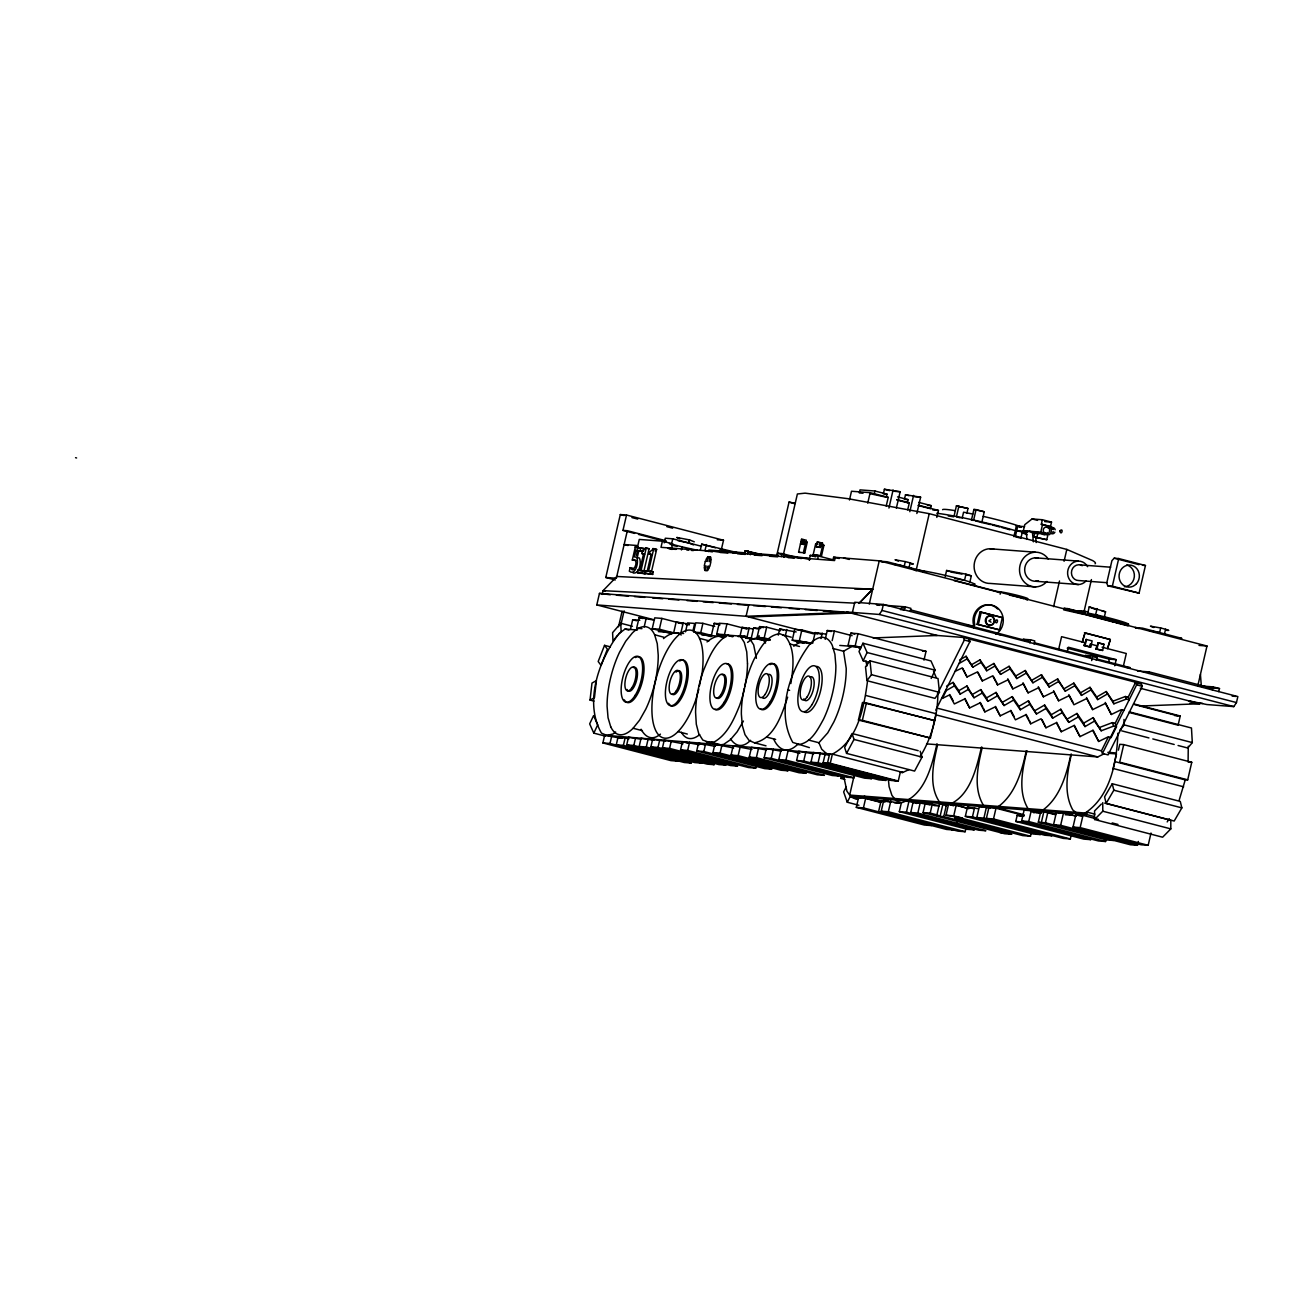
<?xml version="1.0" encoding="UTF-8"?>
<svg xmlns="http://www.w3.org/2000/svg" width="1303" height="1303" viewBox="0 0 1303 1303"><rect width="100%" height="100%" fill="white"/><g stroke="black" fill="none" stroke-linecap="round" stroke-linejoin="round"><path stroke-width="1.5" d="M937.867 693.261C937.785 715.428 931.743 737.921 920.048 756.799M844.865 779.438L840.989 778.428L841.249 774.748M590.047 700.069L591.985 683.049L596.399 680.655L594.461 697.675L590.047 700.069L593.94 701.095M900.406 771.799L898.272 781.018L891.154 780.464L823.121 762.792L825.255 753.574L832.373 754.128C857.602 740.853 863.856 708.229 867.391 682.12M937.02 743.752C931.889 765.333 925.26 794.993 901.627 802.729L896.171 800.808L891.904 795.319L889.102 786.67L888.353 779.161M798.087 744.681C811.183 743.166 817.714 729.566 823.463 719.321A54.335 21.19 -75.4 0 0 835.858 665.654L834.897 654.269L832.275 645.392A57.12 22.265 -75.4 0 0 810.124 643.715C790.221 670.019 775.562 711.585 792.778 742.417L809.375 747.613M790.84 683.554C793.299 667.934 795.807 649.203 785.172 636.011L779.78 633.698C766.457 635.245 759.812 649.073 753.965 659.497A55.263 21.548 -75.4 0 0 744.648 686.551M981.501 747.026C976.387 768.477 969.79 798.788 945.799 805.661L940.505 803.414L942.932 804.049L940.098 816.313M1026.292 750.723C1021.796 771.734 1015.004 795.905 995.981 808.218L979.27 806.801L976.794 817.551L1044.811 835.239L1051.944 835.777L983.912 818.089L976.794 817.551M1070.936 754.209C1066.359 775.432 1059.453 800.026 1039.859 812.095L1033.8 812.73L1028.67 809.7C1017.48 792.224 1022.334 769.601 1026.943 750.707M1071.392 754.274C1067.304 772.272 1063.362 792.957 1072.792 809.961L1077.662 813.789L1083.542 813.984C1110.091 797.99 1116.98 762.043 1117.893 733.182M1179.248 799.928L1185.307 779.666L1187.701 779.846L1191.756 762.288L1123.723 744.599L1119.766 744.306L1118.414 750.153M596.807 604.918L599.461 593.402L848.237 612.345L746.082 616.286L596.807 604.918L654.448 619.902M615.309 579.949L605.781 577.473L620.309 514.555L626.531 515.027L723.507 540.24L721.292 549.817M602.181 594.429L603.061 590.682L616.84 576.48L872.684 589.217L859.052 603.37L872.684 589.217L854.703 589.005M634.626 533.399L622.981 530.37L626.531 515.027M666.126 540.794L627.329 530.712L616.352 578.271L605.781 577.473M632.297 560.078L634.431 559.622C637.704 561.577 635.278 568.499 632.313 569.9L630.131 567.652L629.316 571.17C635.457 576.333 639.301 561.463 636.532 557.261L634.366 556.902L635.88 550.306L642.965 551.381L643.633 548.465L635.245 547.293L632.297 560.078L636.141 560.485M618.518 626.776L622.117 611.172M636.434 555.339L637.704 549.866M620.912 624.642L624.104 610.83M642.965 551.381L638.747 551.055L637.232 557.651L639.398 558.01C641.646 562.489 639.415 574.134 633.16 573.027M640.099 550.632L640.767 547.716M641.06 570.405L645.702 571.284L645.115 573.809L637.346 572.701L637.933 570.16L639.757 570.307L643.601 553.677L641.776 553.531L642.298 551.267L646.223 548.042L649.089 548.791L643.926 571.154L641.06 570.405L646.223 548.042M602.882 742.938L609.999 743.476L678.032 761.164L670.915 760.626L602.882 742.938L604.657 735.267L621.498 738.329M637.346 572.701L642.249 573.076L642.835 570.535M630.44 629.479L632.688 619.739L639.806 620.277M644.904 573.271L645.49 570.73L647.314 570.877L651.142 554.247L649.317 554.117L649.839 551.853L653.764 548.612L656.631 549.361L651.467 571.724L653.259 571.854L652.673 574.395L644.904 573.271L652.673 574.395M653.764 548.612L648.601 570.975L653.259 571.854M609.999 743.476L611.775 735.804M654.09 620.081L639.121 617.492L636.63 628.241L641.972 628.649M649.806 573.646L650.392 571.105M675.149 549.377L671.534 548.433L672.592 543.823L662.413 541.185L660.996 547.325L834.571 560.551L835.272 557.472M616.27 744.827L623.388 745.381L691.421 763.053L684.303 762.516L616.27 744.827L618.045 737.156L629.04 738.72M644.171 626.987L646.239 618.045M664.237 542.846L665.296 538.237L672.755 538.807L701.519 546.283M623.388 745.381L625.163 737.71M671.696 543.416L672.755 538.807M671.68 633.73L652.249 628.681L654.741 617.85L661.859 618.404L681.567 623.518M626.71 744.909L633.828 745.446L701.845 763.135L694.727 762.581L626.71 744.909L628.469 737.237L641.418 739.29M652.249 628.681L659.367 629.219L661.859 618.404M633.828 745.446L635.587 737.775M681.436 549.947L682.137 546.885L697.382 550.273M639.17 746.472L646.288 747.01L714.321 764.698L707.203 764.144L639.17 746.472L641.06 738.264L654.008 740.332M688.782 542.976L689.499 539.914L676.729 537.455L680.052 538.807M693.571 544.898L688.864 542.993L689.645 539.947L694.287 541.836M646.288 747.01L648.177 738.817M673.667 632.769L676.159 622.02L689.108 624.088M650.881 746.896L657.999 747.45L726.015 765.122L718.898 764.584L650.881 746.896L652.64 739.224L665.589 741.277M680.785 633.307L683.277 622.573M700.265 550.322L701.682 544.182L739.746 553.205M657.999 747.45L659.758 739.762M685.492 631.841L687.561 622.899L694.678 623.437L693.017 630.603M706.389 544.54L704.972 550.664L712.366 551.886M662.461 747.857L669.579 748.394L737.612 766.083L730.494 765.545L662.461 747.857L664.221 740.185L683.016 743.752M708.49 551.592L708.848 550.045L745.642 552.863M669.579 748.394L671.354 740.723M702.903 623.339L695.769 622.801L693.636 632.085L700.753 632.639L702.903 623.339L714.712 626.417M756.457 764.828L755.707 768.102L748.59 767.565L680.557 749.893L682.446 741.684L699.288 744.762M711.34 635.636L714.174 623.355L719.517 623.762M680.557 749.893L687.675 750.43L689.564 742.221M726.439 636.581L716.731 634.056L719.223 623.241L726.96 623.828L746.407 628.877M696.698 750.968L703.815 751.505L771.848 769.177L764.731 768.64L696.698 750.968L698.473 743.28L715.298 746.358M716.731 634.056L724.468 634.642L726.96 623.828M744.42 553.808L745.121 550.746L761.685 554.475M747.531 554.052L748.231 550.974M703.815 751.505L705.591 743.834M750.333 554.769L750.691 553.238L778.07 555.322M712.969 752.564L720.087 753.101L788.12 770.79L781.002 770.236L712.969 752.564L714.875 744.355L733.654 747.938M753.036 628.909L742.026 627.362L739.909 636.564L752.857 638.633M748.736 604.771L746.082 616.286L813.512 633.812M720.087 753.101L721.992 744.909M747.026 637.118L749.144 627.899M751.147 638.665L753.623 627.932L760.757 628.469M768.9 640.441L757.076 637.362L759.568 626.613L766.669 627.166L780.464 630.75M776.751 555.355L789.048 502.078L794.977 503.251M731.048 755.088L738.166 755.626L806.199 773.298L799.081 772.76L731.048 755.088L733.182 745.87L751.961 749.453M776.995 556.316L777.712 553.254L782.061 553.58L801.247 558.564M759.095 635.636L758.265 639.203L762.157 640.213M781.36 556.642L782.061 553.58M757.076 637.362L764.193 637.9L766.669 627.166M783.266 555.143L797.387 493.984L805.091 493.153L848.172 498.707L929.234 513.675L1066.815 549.426L1092.631 560.583A153.102 9.887 13 0 1 1095.074 563.792M738.166 755.626L740.299 746.424M784.015 557.342L784.373 555.811L794.521 556.576L809.814 558.515L809.456 560.046M794.521 556.576L794.162 558.107L788.071 557.651M749.241 757.124L756.359 757.662L824.392 775.35L817.274 774.796L749.241 757.124L751.489 747.385L766.392 749.942M778.266 635.131L779.683 628.991L796.149 631.955M798.592 552.146L801.508 539.279L806.313 540.191L805.873 542.097L807.241 542.211L804.765 552.961L798.592 552.146L799.977 552.521M803.56 539.475L802.501 544.084L803.87 544.442L804.505 541.722L805.873 541.853L803.381 552.602L804.765 552.961M756.359 757.662L758.607 747.922M785.383 635.669L786.8 629.528M809.179 559.981L810.238 555.371L818.317 555.99L832.959 559.785M764.144 757.809L771.262 758.362L839.295 776.034L832.177 775.497L764.144 757.809L766.278 748.606L781.165 751.163M803.902 643.259L792.24 640.229L794.732 629.414L801.85 629.952L817.616 634.04M813.186 554.622L820.304 555.713L822.779 544.963L823.936 545.305L821.46 556.039L813.186 554.622L815.662 543.888L817.958 544.231M816.167 546.674L817.242 542.064L822.6 543.204L820.369 547.472L816.167 546.674L817.323 546.999M820.287 542.537L819.229 547.13L820.369 547.472M771.262 758.362L773.396 749.144M817.616 559.052L818.317 555.99M792.24 640.229L799.358 640.767L801.85 629.952M854.849 773.884L853.954 777.777L846.836 777.239L778.803 759.551L781.051 749.828L829.62 753.916L827.486 763.118L895.519 780.806M812.665 643.356L815.141 632.606L826.151 634.17M778.803 759.551L785.921 760.105L788.168 750.365L799.83 753.395M832.91 560.29L833.627 557.212L879.248 560.827L1206.985 646.011L1197.864 685.541M849.475 500.01L851.494 491.247L870.16 492.664L888.223 497.355L886.203 506.134M821.02 638.519L822.258 633.144M796.605 760.496L803.723 761.033L871.756 778.722L864.638 778.168L796.605 760.496L798.723 751.277L813.626 753.851M825.222 639.35L827.258 630.522L834.376 631.075L852.113 635.685M803.723 761.033L805.857 751.831M832.161 640.669L834.376 631.075M867.733 503.186L870.16 492.664M810.971 762.222L818.089 762.76L886.121 780.432L879.004 779.894L810.971 762.222L813.219 752.482L828.122 755.04M874.232 494.081L874.932 491.003L887.001 494.146L886.284 497.209L870.502 493.788M818.089 762.76L820.336 753.02M851.918 646.418L848.041 645.408L850.875 633.128L857.993 633.681L926.026 651.353L923.99 660.132M896.366 508.072L900.145 491.752L884.395 489.26L883.336 493.87L887.001 494.146M848.041 645.408L855.159 645.946L857.993 633.681M888.923 508.056L893.109 489.928M823.121 762.792L830.255 763.33L832.373 754.128L902.832 772.435L900.08 772.223L902.621 772.532L909.054 769.568M839.784 645.425L860.811 647.021L860.241 649.448L857.781 646.793M869.264 604.071L879.248 560.827M916.856 513.512L920.618 497.192L905.504 494.749L904.429 499.342L908.093 499.635L907.393 502.697L896.839 499.961M873.108 637.949L937.199 635.473L846.82 611.987L879.346 614.462L881.984 610.439L883.369 604.445L973.504 627.867M936.222 713.197L930.407 738.035L858.433 720.054L862.488 702.48L934.463 720.461M907.702 509.864L909.331 502.844L897.018 499.652M909.82 511.688L913.582 495.368M858.433 720.054L862.374 720.347L866.43 702.789M854.165 775.578L849.67 795.074L1086.816 813.137M898.386 561.121L895.047 559.785L905.292 561.609L904.233 566.219L899.787 565.225M905.292 561.609L910.162 562.88L909.103 567.473L912.23 568.76M931.466 825.581L924.348 825.027L856.315 807.355L858.563 797.615M910.211 611.416L910.911 608.354L904.966 606.807L904.266 609.869L900.454 609.576M916.025 570.893L929.234 513.675M918.696 502.388L931.205 505.629L930.489 508.707L917.996 505.45M856.315 807.355L863.433 807.893L865.681 798.153M936.824 517.421L938.437 510.418L919.169 505.401M966.012 828.105L965.165 831.705L958.047 831.167L881.219 811.199L883.727 800.368L899.64 803.202L894.298 802.795M953.926 516.639L956.402 505.906L967.999 508.463L966.94 513.056M881.219 811.199L888.337 811.736L890.845 800.922M958.894 506.085L956.418 516.835L960.246 517.828M945.18 576.61L946.597 570.47L965.963 574.167L971.321 575.812L969.904 581.952L975.165 584.184L974.09 584.607M962.151 518.333L963.568 512.193L972.836 514.066M899.314 811.655L906.432 812.192L974.465 829.881L967.347 829.327L899.314 811.655L901.383 802.697M976.045 509.62L973.895 509.457L971.419 520.206L973.569 520.369L976.045 509.62L984.27 511.77L981.794 522.503A41.028 2.655 13 0 1 990.443 524.572M906.432 812.192L908.908 801.443L916.677 803.462M910.716 812.518L917.833 813.056L985.866 830.744L978.748 830.206L910.716 812.518L913.191 801.768L930.033 804.847M965.963 574.167L964.546 580.307L969.904 581.952M917.833 813.056L920.309 802.322M942.932 804.049L939.463 803.772L936.629 816.053L943.747 816.59L1011.779 834.278L1004.662 833.741L923.078 812.551L925.228 803.267L939.382 805.645M923.078 812.551L930.195 813.105L932.345 803.821M910.553 609.885L974.139 626.401L973.781 627.948L1237.85 696.568L1236.466 702.561L1233.827 706.601L1206.904 704.548L1188.645 700.819M977.169 624.284L980.003 612.003L981.24 612.101L1002.349 617.589L999.515 629.854L977.169 624.284L999.515 629.854M978.406 624.381L981.24 612.101M943.747 816.59L946.581 804.326M954.806 817.518L962.542 818.121L946.011 815.238L948.503 804.423L956.239 805.01L968.846 808.723M1000.118 594.201L1000.46 592.67L954.04 580.601M1013.881 536.657L1016.34 526.021L1024.581 526.64M946.011 815.238L953.747 815.825L956.239 805.01M1027.464 532.487L1022.334 532.096L1020.917 538.22L1015.298 536.771L1017.757 526.119L1021.503 527.096A41.028 2.655 13 0 0 983.211 516.363M1033.377 541.82L1032.399 531.999L1023.36 530.793L1024.777 524.653L1032.074 518.952L1042.367 519.734L1051.521 522.112L1050.446 526.721L1041.309 524.343L1042.367 519.734M956.711 823.17L957.542 819.587M1025.233 531.38L1016.715 530.63L1022.334 532.096M965.328 816.362L972.445 816.9L1040.478 834.571L1033.36 834.034L965.328 816.362L967.461 807.143L978.455 808.707M1033.816 536.917L1034.875 532.308L1037.986 532.552L1047.84 535.11L1046.781 539.703L1033.816 536.917L1046.781 539.703M972.445 816.9L974.579 807.697M1036.927 537.145L1037.986 532.552M1023.36 530.793L1040.788 532.113L1042.547 524.441L1051.7 526.819L1050.446 526.721M983.912 818.089L986.387 807.355L990.28 808.365M1071.164 835.353L1070.333 838.937L1063.215 838.383L986.387 818.414L988.879 807.681M1029.859 642.884L1030.559 639.822L1034.777 640.913L1034.077 643.975M986.387 818.414L993.505 818.968L995.981 808.218L1023.555 815.385M1053.606 606.661L1059.518 581.008M1064.079 561.267L1066.815 549.426M1064.079 608.322L1084.21 612.866L1067.809 608.615L1064.079 608.322L1063.72 609.853L1083.852 614.397L1084.552 611.335M1015.77 821.444L1022.888 821.981L1090.92 839.669L1083.803 839.116L1015.77 821.444L1017.187 815.303L1024.305 815.841M1067.45 610.146L1067.809 608.615M1058.639 649.448L1061.587 636.678L1085.122 642.688L1086.507 639.447L1085.09 645.571L1083.852 645.49L1085.122 642.688M1021.617 820.988L1024.109 810.173L1031.227 810.71L1028.735 821.541L1021.617 820.988L1098.445 840.956L1105.563 841.51L1106.394 837.894M1067.287 651.842L1068.346 647.233L1116.166 659.66L1114.749 665.8M1080.48 612.589L1080.822 611.058M954.708 817.942L1022.741 835.614L1030.478 836.217L1031.308 832.601M1084.145 611.14L1091.425 579.574M1087.549 615.195L1088.266 612.133L1085.448 611.4L1084.731 614.479L1112.583 621.873L1113.788 621.954L1114.13 620.423L1128.3 624.332L1127.942 625.863L1115.401 622.606L1115.743 621.075M1038.296 822.242L1045.429 822.779L1113.446 840.468L1106.328 839.914L1038.296 822.242L1040.788 811.492L1055.674 814.049M1104.13 617.915L1105.547 611.775L1089.21 606.889L1087.793 613.029L1095.644 614.723A31.565 2.036 13 0 1 1128.17 624.658M1085.024 632.9L1082.272 642.053L1085.024 632.9L1110.335 639.48L1107.599 648.633M1041.358 822.47L1043.833 811.72L1041.406 811.101M1045.429 822.779L1047.905 812.03M1097.061 608.582L1095.644 614.723L1102.436 617.28M1083.852 645.49L1089.471 646.939L1090.139 644.105M1089.471 646.939L1090.725 647.037L1092.142 640.897L1085.888 639.398M1138.366 841.461L1137.47 845.289L1130.352 844.751L1053.524 824.783L1056.375 812.42L1063.492 812.974L1076.18 816.264M1091.67 660.588L1092.728 655.979L1096.947 657.07L1096.246 660.149M1095.742 648.894L1098.396 642.851L1104.032 644.317L1102.615 650.458L1095.742 648.894L1102.615 650.458M1096.979 648.992L1098.396 642.851M1107.811 585.829L1112.355 586.171L1118.723 558.547L1145.451 565.502L1139.083 593.126L1107.811 585.829L1106.736 583.06L1111.915 560.665L1114.179 558.205L1118.723 558.547M1053.524 824.783L1060.642 825.32L1063.492 812.974M1112.583 621.873L1112.941 620.342L1087.011 613.599L1088.266 612.133M1108.022 646.793L1110.335 639.48M1116.59 622.687L1116.948 621.156L1110.726 620.684M1108.625 662.217L1109.325 659.139L1116.166 659.66M1151.005 833.024L1148.171 845.305L1141.053 844.767L1073.02 827.079L1075.855 814.798L1082.988 815.352L1098.527 819.392M1073.02 827.079L1080.154 827.617L1082.988 815.352M858.563 798.609L850.729 796.573L1086.49 814.522L1087.044 812.111L1094.878 814.147M1123.349 666.273L1126.297 653.503L1102.094 647.216M1113.006 769.063L1116.492 753.916L1108.495 753.313M1123.723 744.599L1119.668 762.174L1187.701 779.846M1148.806 673.423L1149.148 671.892L1212.735 688.424L1208.858 688.114M1153.774 627.509L1150.451 626.157L1160.68 627.981L1159.621 632.59L1149.376 630.766M1160.68 627.981L1165.55 629.251L1164.491 633.861L1166.934 635.147M1133.577 703.848L1180.225 715.982L1178.107 725.185L1129.506 712.546M1212.376 689.955L1213.077 686.876L1219.494 688.554L1218.777 691.616M699.434 685.801L702.268 671.778A55.443 21.614 -75.4 0 0 699.499 638.356L699.45 638.161A57.544 22.444 -75.4 0 0 677.12 636.467L676.941 636.678A55.361 21.581 -75.4 0 0 664.383 655.621A54.742 21.337 -75.4 0 0 651.907 709.679A55.312 21.565 -75.4 0 0 655.425 729.81L655.507 730.087A57.544 22.444 -75.4 0 0 677.837 731.797L677.967 731.618A55.443 21.614 -75.4 0 0 695.818 699.76L698.848 689.124M787.647 697.186C781.784 714.435 774.65 738.345 754.584 742.84L749.176 740.544L744.99 734.68L742.335 725.641L741.358 714.077A55.263 21.548 -75.4 0 1 744.241 688.326M937.46 745.365C933.16 763.933 928.127 786.914 940.489 803.397M982.267 747.433C977.673 766.311 972.804 788.999 984.123 806.394L985.964 807.453M655.034 550.957L656.631 549.361M604.543 645.343L598.175 661.517L601.025 665.328L607.393 649.171L604.543 645.343L610.374 646.858M593.81 733.133L597.719 724.843L593.582 715.591L589.656 723.882L593.81 733.133L605.472 736.162M931.189 678.472L935.114 670.182L930.977 660.93L862.944 643.242L859.019 651.533L863.172 660.784L869.003 662.299M863.172 660.784L867.081 652.51L862.944 643.242M937.329 694.206L964.334 640.05L963.324 637.46L931.238 635.017M935.766 710.119L969.953 641.516L968.943 638.926L969.725 641.972M942.036 697.528L942.378 698.392L946.287 690.541L954.431 685.834L953.096 682.381L946.581 686.144M963.324 637.46L1141.265 683.717L1142.275 686.306L1108.071 754.909L1102.452 753.443L1101.442 750.854L1108.136 737.417M942.378 698.392L949.464 694.939L954.333 703.962L964.725 698.913L969.611 707.936L980.003 702.887L984.873 711.894L995.264 706.845L1000.15 715.868L1010.542 710.819L1015.412 719.842L1025.803 714.793L1030.689 723.8L1041.081 718.751L1045.951 727.774L1056.342 722.725L1061.228 731.749L1073.981 725.543L1079.959 736.618L1092.712 730.413L1098.673 741.472L1108.332 736.781L1111.15 737.514L1116.492 726.813L1115.156 723.36L1121.981 709.646M1107.192 694.108L1097.696 699.613L1096.686 697.007L1106.198 691.518L1113.87 703.815L1126.362 699.092L1129.18 699.825L1128.17 697.235L1135.646 682.251L1136.639 684.841L1116.15 725.95M1102.452 753.443L1115.27 727.726M846.103 787.191L843.644 791.915L847.259 802.241L858.921 805.27M847.259 802.241L850.517 795.938M846.559 753.395L854.002 739.436L852.097 733.524L844.653 747.482L846.559 753.395L914.592 771.083L922.035 757.108L920.13 751.196M1112.241 783.738L1104.569 796.882L1106.149 803.348L1174.182 821.037L1181.854 807.876L1180.274 801.426L1112.241 783.738L1113.837 790.204L1106.149 803.348M743.427 721.064L737.107 731.83L730.364 739.778L723.67 744.371L717.464 745.3L702.789 740.055L698.766 733.703L696.307 724.24L695.574 712.318A55.524 21.646 -75.4 0 1 703.555 670.361C708.979 657.347 714.858 642.802 727.416 635.131L740.299 636.108L749.681 638.551L753.671 644.871L756.391 658.308M1167.179 821.916L1169.312 818.642M869.981 660.833L865.518 666.843L866.951 680.687L934.984 698.359L939.463 692.365L938.013 678.521L869.981 660.833L871.43 674.677L866.951 680.687M617.606 635.31C598.272 661.777 584.135 702.757 601.449 733.117L606.791 735.397L788.168 750.365M1119.766 730.348L1124.277 724.924L1123.968 719.451M1129.261 711.845L1191.463 728.002L1192.31 742.596L1187.799 748.02L1178.075 745.495M620.765 623.257L612.589 632.672L612.964 640.897L621.124 631.466L620.765 623.257L632.427 626.287M605.439 590.862L603.061 590.682L854.931 603.159M1101.393 804.016L1094.569 810.938L1094.585 819.522L1162.618 837.21L1170.811 828.887L1170.794 820.304L1104.7 803.137M1094.585 819.522L1102.778 811.215L1102.761 802.632M833.22 648.552L843.562 651.239L851.95 646.402L857.716 647.102M1053.475 531.787C1050.479 534.181 1050.365 527.357 1053.443 529.555M618.925 633.665L625.049 629.056L637.428 630M615.651 731.993L612.996 733.996L606.791 735.397M808.544 740.055L818.903 742.743L827.747 732.856L833.822 722.009A54.335 21.19 -75.4 0 0 846.217 668.341L843.562 651.239M864.817 796.231L856.397 799.293L851.054 797.013L846.917 791.214L843.79 776.539M840.989 778.428L843.986 776.246M959.594 660.018L966.109 656.256L972.852 667.152L980.996 662.445L979.986 659.855L971.843 664.563M958.975 663.553L967.119 658.846L966.109 656.256M993.863 663.455L994.857 666.061L986.713 670.768L985.72 668.178L993.863 663.455L1000.59 674.368L1010.102 668.879L1009.092 666.289L999.58 671.778M966.973 685.981L968.308 689.434L960.164 694.141L958.813 690.688L966.973 685.981L974.025 697.756L982.185 693.049L980.833 689.58L972.69 694.304M1025.266 670.491L1026.275 673.081L1016.78 678.57L1015.77 675.98L1025.266 670.491L1032.953 682.788L1042.465 677.283L1041.455 674.693L1031.943 680.182M996.062 692.414L997.414 695.867L987.902 701.356L986.566 697.903L996.062 692.414L1004.092 705.558L1013.587 700.069L1012.252 696.616L1002.74 702.105M1057.645 678.896L1058.639 681.485L1049.143 686.99L1048.133 684.401L1057.645 678.896L1065.317 691.193L1074.828 685.704L1073.819 683.114L1064.323 688.603M1028.442 700.819L1029.777 704.271L1020.265 709.777L1018.93 706.324L1028.442 700.819L1036.455 713.979L1045.951 708.474L1044.615 705.021L1035.119 710.526M1090.008 687.316L1091.018 689.906L1081.506 695.395L1080.496 692.805L1090.008 687.316L1096.686 697.007M1060.805 709.239L1062.14 712.692L1052.629 718.181L1051.293 714.728L1060.805 709.239L1068.818 722.383L1078.33 716.894L1076.978 713.441L1067.483 718.93M1093.168 717.644L1094.504 721.096L1085.008 726.602L1083.656 723.149L1093.168 717.644L1101.182 730.804L1113.674 726.08L1116.492 726.813M926.596 743.883L1097.777 756.929L1103.983 753.851M955.066 671.403L962.151 667.95L967.021 676.974L977.413 671.925L982.283 680.948L992.691 675.882L997.561 684.906L1007.952 679.857L1012.838 688.88L1023.23 683.831L1028.1 692.854L1038.491 687.789L1043.377 696.812L1053.769 691.763L1058.639 700.786L1069.03 695.737L1073.916 704.76L1086.669 698.555L1092.631 709.614L1105.4 703.425L1111.361 714.484L1121.02 709.793L1123.837 710.526M991.046 622.199L988.847 620.896L991.013 619.462M1106.198 691.518L1112.876 701.226L1125.352 696.502L1128.17 697.235M1099.846 727.351L1112.339 722.628L1115.156 723.36M738.166 636.63L744.371 635.701L749.665 638.519M706.356 741.944L714.288 741.944C727.611 734.338 733.947 719.337 739.501 705.77A55.524 21.646 -75.4 0 0 747.499 663.83M748.899 617.019L851.038 613.078M1139.799 706.063L1199.884 703.75L1140.288 688.261M893.988 564.378L897.669 564.818M894.917 491.361L900.145 491.752M874.932 491.003L860.013 489.879L859.296 492.941L863.042 493.234M914.559 496.72L920.618 497.192M886.284 497.209L888.223 497.355M907.393 502.697L909.331 502.844M927.475 505.352L931.205 505.629M967.999 508.463L956.402 505.906M984.27 511.77L973.895 509.457M932.834 509.978L938.437 510.418M1044.648 521.591L1051.521 522.112M1041.309 524.343L1042.547 524.441M1055.169 529.784A3.16 2.899 -85.6 0 0 1053.785 527.91L1047.123 527.259M1032.106 532.487L1035.217 532.732L1029.582 531.266M1032.513 533.171L1038.507 533.627M1043.622 534.002L1049.925 534.491L1040.788 532.113M989.808 548.742L1035.217 552.195M1142.422 565.258L1145.451 565.502M1035.299 557.814L1078.216 561.088M1110.693 567.212L1078.575 564.769A7.899 7.248 -85.6 0 0 1071.424 572.88A7.899 7.248 -85.6 0 0 1078.786 580.535L1106.882 582.685M622.981 530.37L627.329 530.712M717.285 539.768L723.507 540.24M662.413 541.185L639.268 539.426L637.851 545.566L624.153 544.524L627.997 545.517M672.592 543.823L669.481 543.595L682.137 546.885M715.005 551.299L722.758 551.886M732.433 552.619L738.247 553.075M764.682 555.078L772.516 555.681M637.281 545.908L634.789 545.713L638.307 546.625M674.677 548.775L676.55 548.921M686.746 549.931L688.619 550.078M720.119 552.472L727.856 553.058M737.547 553.808L745.3 554.394M754.258 555.078L762.076 555.664M769.894 556.267L777.712 556.853M691.502 550.436L693.375 550.566M639.952 548.172L643.633 548.465M649.089 548.791L645.164 547.96M922.736 571.708L926.466 572.001L887.082 561.756L879.623 561.186L883.564 562.212M1035.624 581.268L1078.542 584.526M1035.69 586.887L990.296 583.435A17.362 15.945 -85.6 0 1 974.204 564.297A17.362 15.945 -85.6 0 1 993.945 549.198M632.997 568.401L633.877 569.802M643.926 571.154L645.702 571.284M1085.448 611.4L1079.845 610.977L1083.64 611.775M1109.195 620.049L1114.13 620.423M883.369 604.445L854.768 602.263L852.423 612.41L856.641 613.518L839.099 612.182M904.966 606.807L876.365 604.625L879.33 605.39M1124.57 624.039L1128.3 624.332M901.383 607.621L905.194 607.915M1002.349 617.589L980.003 612.003M610.341 594.754L599.461 593.402M616.4 595.21L628.502 596.139M634.545 596.595L644.643 597.36M652.705 597.979L662.787 598.745M668.846 599.201L678.928 599.983M686.99 600.585L697.089 601.351M703.131 601.823L713.23 602.589M719.272 603.045L731.374 603.973M737.433 604.429L747.515 605.195M753.541 605.651L765.48 606.563M771.441 607.019L781.393 607.784M789.357 608.387L799.309 609.136M805.27 609.592L817.209 610.504M823.187 610.96L833.138 611.726M1178.124 638.079L1181.87 638.372L1142.47 628.127L1135.011 627.557L1138.952 628.583M967.087 625.049L1028.36 641.206L1024.63 640.929M968.324 625.961L974.139 626.401M1199.004 645.392L1206.985 646.011M1104.032 644.317L1097.777 642.802M1030.559 639.822L1023.099 639.252L1027.318 640.343M685.867 624.544L689.434 624.821M1092.728 655.979L1085.269 655.409L1088.086 656.142M1093.217 656.793L1096.947 657.07M1086.849 657.087L1090.578 657.38L1034.517 642.802M922.459 651.077L926.026 651.353M658.324 631.597L683.652 633.519M701.763 634.903L725.527 636.711M746 638.275L770.35 640.131M796.54 642.118L810.645 643.193M1126.541 667.413L1130.271 667.69L1096.67 658.96M1137.519 671.012L1149.148 671.892M1197.815 685.72L1213.077 686.876M1213.761 688.114L1219.494 688.554M1135.255 683.261L1141.265 683.717M1232.133 696.144L1235.944 696.421M1197.082 703.017L1202.669 703.441M1189.948 703.001L1199.884 703.75M1174.557 715.542L1180.225 715.982M1107.859 752.336L1115.042 752.873M1191.756 762.288L1188.092 762.011L1188.271 746.228M860.371 797.745L871.088 798.576L884.932 802.045M903.565 801.036L908.908 801.443M1065.17 814.717L1072.288 815.255M888.174 801.573L881.04 801.036L878.564 811.769L885.682 812.306L953.715 829.995L946.597 829.457L863.433 807.893M1036.471 812.73L1040.038 813.007M934.023 805.563L939.365 805.971M999.906 832.519L1003.473 832.796M802.453 541.543L801.084 541.413L802.453 541.771M803.87 544.442L800.449 543.888L801.817 544.247M911.351 564.02L913.354 564.02L910.162 562.88M1166.755 630.391L1168.742 630.391L1165.55 629.251M1070.235 610.048L1073.672 610.488M798.739 557.668L810.205 559.134M822.6 543.204L817.242 542.064M821.02 544.703L823.936 545.305M677.951 540.664L688.864 542.993M1074.633 610.602L1080.627 611.612M950.636 572.001L961.923 574.069M965.686 574.77L971.321 575.812M954.871 578.451L964.546 580.307A31.565 2.036 13 0 0 918.045 570.128M1102.094 611.074L1105.547 611.775M738.638 553.091L731.863 551.967L734.631 553.091M995.443 633.681L1001.209 635.001M1032.074 518.952L1037.563 520.386M1053.345 527.731L1052.335 527.536A3.16 2.899 -85.6 0 0 1049.892 532.341A3.16 2.899 -85.6 0 0 1054.909 532.194M884.395 489.26L889.672 490.628M905.504 494.749L909.022 495.661M1016.34 526.021L1020.086 526.982M1034.875 532.308L1040.511 533.774M1041.911 534.132L1044.729 534.865M897.539 496.883L908.093 499.635M975.214 520.793L981.794 522.503M1114.179 558.205L1139.001 564.655M1112.355 586.171L1139.083 593.126M1088.836 614.755L1107.355 619.576M1115.596 621.71L1122.779 623.583M843.578 557.977L849.295 559.459M833.627 557.212L839.197 558.498M810.238 555.371L815.727 556.804M777.712 553.254L781.539 554.247M1084.405 632.851L1109.716 639.431M784.373 555.811L788.592 556.902M620.309 514.555L624.186 515.565M631.939 517.584L637.77 519.083M666.859 526.656L672.674 528.171M745.121 550.746L758.574 554.231M750.691 553.238L754.909 554.345M1090.758 644.154L1097.093 645.799M701.682 544.182L715.428 547.749M719.354 548.758L725.234 550.289M1085.09 645.571L1090.725 647.037M638.503 534.409L665.654 541.462M671.338 544.947L677.055 546.429M1067.238 648.21L1109.325 659.139M676.078 549.41L670.345 548.254L674.205 549.263M668.211 548.074L672.071 549.084M668.276 548.433L672.136 549.443M652.722 548.53L655.588 549.28M881.984 610.439L1236.466 702.561M635.245 547.293L638.128 548.042M635.88 550.306L638.747 551.055M649.317 554.117L652.184 554.85M879.346 614.462L1233.827 706.601M641.776 553.531L644.643 554.28M964.334 640.05L969.953 641.516M1136.639 684.841L1142.275 686.306M645.49 570.73L648.357 571.48M630.131 567.652L633.095 568.401M637.933 570.16L640.799 570.909M642.249 573.076L645.115 573.809M1134.701 704.646L1177.472 715.77M850.875 633.128L854.752 634.138M827.258 630.522L831.2 631.548M815.141 632.606L820.971 634.121M855.159 645.946L860.99 647.461M779.683 628.991L783.559 630M867.081 652.51L935.114 670.182M759.568 626.613L763.493 627.639M782.842 635.001L791.279 637.2M753.623 627.932L757.515 628.942M1124.277 724.924L1192.31 742.596M799.358 640.767L811.02 643.796M742.026 627.362L747.857 628.877M714.174 623.355L720.005 624.87M75.558 457.695L76.6 457.972M789.976 644.008L799.505 646.483M764.193 637.9L770.106 639.447M1121.704 730.853L1148.92 737.921M1152.813 738.931L1174.198 744.485M727.416 635.131L733.035 636.597M678.097 622.525L681.99 623.534M724.468 634.642L732.237 636.662M871.43 674.677L939.463 692.365M718.458 636.173L724.289 637.688M700.753 632.639L712.415 635.669M639.121 617.492L642.998 618.518M695.574 632.59L711.129 636.63M632.688 619.739L636.581 620.749M699.499 638.356L709.027 640.832M659.367 629.219L674.921 633.258M936.727 708.034L1101.442 750.854M610.684 726.683L608.045 717.741L607.084 706.275A54.742 21.337 -75.4 0 1 619.56 652.2L625.684 641.288L632.297 633.046A57.544 22.444 -75.4 0 1 654.611 634.74L663.993 637.281M625.049 629.056L628.958 630.082M865.697 695.444L936.157 713.767M935.407 714.712L1097.777 756.929M1114.798 761.571L1185.258 779.894M864.101 702.382L934.56 720.689M1113.185 768.509L1183.645 786.817M788.217 689.938L789.618 690.313M862.374 720.347L930.407 738.035M1113.837 790.204L1181.854 807.876M854.035 734.029L918.192 750.691M854.002 739.436L922.035 757.108M1102.778 811.215L1170.811 828.887M1086.49 814.522L1094.325 816.558M1112.143 822.926L1117.974 824.441M1075.855 814.798L1081.685 816.313M766.62 737.075L775.643 739.42M1056.375 812.42L1059.893 813.349M830.304 754.535L826.395 753.525L821.688 749.192L818.903 742.743M1047.726 812.73L1055.495 814.75M1032.986 811.166L1041.309 813.251M754.584 742.84L766.001 745.821M1080.154 827.617L1148.171 845.305M830.255 763.33L898.272 781.018M996.779 807.697L1024.207 814.831M1060.642 825.32L1137.47 845.289M1017.187 815.303L1021.08 816.313M1028.735 821.541L1105.563 841.51M677.967 731.618L687.316 734.045M967.461 807.143L973.292 808.658M785.921 760.105L853.954 777.777M951.923 804.277L967.657 808.365M711.405 742.368L720.803 744.811M950.262 804.879L953.78 805.791M993.505 818.968L1070.333 838.937M698.473 743.28L704.304 744.811M925.228 803.267L930.505 804.635M633.095 728.263L642.428 730.69M682.446 741.684L688.277 743.199M915.146 802.273L919.022 803.283M953.747 815.825L962.542 818.121M962.445 818.528L1030.478 836.217M883.727 800.368L890.763 802.208M930.195 813.105L938.079 815.141M687.675 750.43L755.707 768.102M863.123 797.517L881.235 802.192M863.97 798.022L879.509 802.062M618.045 737.156L621.922 738.166M888.337 811.736L965.165 831.705M801.508 539.279L804.26 540.012M804.505 541.722L807.241 542.211M815.662 543.888L816.818 544.214M820.304 555.713L821.46 556.039M789.048 502.078L794.732 503.74M946.597 570.47L949.284 571.496M1089.21 606.889L1095.383 609.397M765.578 643.079L763.346 640.164A57.951 22.607 -75.4 0 0 747.613 642.395M1091.018 689.906L1097.696 699.613M1073.819 683.114L1080.496 692.805M1074.828 685.704L1081.506 695.395M1094.504 721.096L1101.182 730.804M1058.639 681.485L1065.317 691.193M1076.978 713.441L1083.656 723.149M1078.33 716.894L1085.008 726.602M1041.455 674.693L1048.133 684.401M1042.465 677.283L1049.143 686.99M1062.14 712.692L1068.818 722.383M1026.275 673.081L1032.953 682.788M1044.615 705.021L1051.293 714.728M1045.951 708.474L1052.629 718.181M1009.092 666.289L1015.77 675.98M1010.102 668.879L1016.78 678.57M1029.777 704.271L1036.455 713.979M994.857 666.061L1000.59 674.368M1012.252 696.616L1018.93 706.324M1013.587 700.069L1020.265 709.777M979.986 659.855L985.72 668.178M980.996 662.445L986.713 670.768M997.414 695.867L1004.092 705.558M967.119 658.846L972.852 667.152M980.833 689.58L986.566 697.903M982.185 693.049L987.902 701.356M968.308 689.434L974.025 697.756M953.096 682.381L958.813 690.688M954.431 685.834L960.164 694.141M740.299 636.108L744.29 642.428L746.749 651.891L747.499 663.83M1105.237 702.415L1111.361 714.484M1086.507 697.545L1092.631 709.614M1093.07 730.12L1098.673 741.472M1068.851 694.646L1072.906 702.17M1074.34 725.25L1079.959 736.618M1053.573 690.671L1058.639 700.786M1038.312 686.714L1043.377 696.812M1056.635 722.269L1061.228 731.749M1023.034 682.739L1028.1 692.854M1042.172 719.81L1045.951 727.774M1007.773 678.765L1012.838 688.88M1026.096 714.337L1028.539 718.849M993.309 676.306L995.753 680.817M1010.819 710.363L1014.076 716.389M978.032 672.332L982.283 680.948M995.557 706.405L1000.15 715.868M962.77 668.374L967.021 676.974M980.279 702.431L982.723 706.943M965.018 698.457L969.611 707.936M949.74 694.499L952.998 700.509M933.534 671.273L936.189 677.413M1125.352 696.502L1126.362 699.092M1112.876 701.226L1113.87 703.815M1112.339 722.628L1113.674 726.08M1110.824 736.651L1111.15 737.514M1029.337 720.347L1030.689 723.8M996.551 682.316L997.561 684.906M983.537 708.441L984.873 711.894M945.945 689.678L946.287 690.541M654.627 634.74L657.266 643.682L658.227 655.148A54.742 21.337 -75.4 0 1 645.751 709.223L639.61 720.136L632.997 728.377A57.544 22.444 -75.4 0 1 610.684 726.667M866.006 660.833L866.853 666.077M1035.608 536.657L1036.178 542.553M1026.178 531.526L1026.959 539.393M1200.438 674.4L1201.366 686.453M936.841 513.284A50.508 3.257 13 0 1 1014.157 530.305M1022.089 532.813A50.508 3.257 13 0 1 1027.122 534.784M707.024 641.907A55.345 20.913 -67.2 0 1 723.263 637.297M770.057 664.628A23.682 9.235 -75.4 0 1 777.516 686.176A23.682 9.235 -75.4 0 1 760.789 709.093M635.441 657.543A23.682 9.235 -75.4 0 1 642.184 682.104A23.682 9.235 -75.4 0 1 624.332 699.858M679.694 660.963A23.682 9.235 -75.4 0 1 686.437 685.525A23.682 9.235 -75.4 0 1 668.586 703.262M816.199 666.436A23.682 9.235 -75.4 0 1 820.304 691.926A23.682 9.235 -75.4 0 1 804.277 711.845M726.862 663.813A23.682 9.235 -75.4 0 1 730.967 689.303A23.682 9.235 -75.4 0 1 714.94 709.207M663.488 638.584A55.345 20.913 -67.2 0 1 681.192 635.017M992.788 623.844A4.74 4.349 -85.6 0 1 985.931 623.062A4.74 4.349 -85.6 0 1 988.472 616.042A4.74 4.349 -85.6 0 1 994.01 620.456M993.88 621.678A4.74 4.349 -85.6 0 1 993.456 622.834M994.498 621.726A4.74 4.349 -85.6 0 1 987.544 624.349A4.74 4.349 -85.6 0 1 988.391 616.4A4.74 4.349 -85.6 0 1 994.629 620.505M974.839 625.114A15.783 14.496 -85.6 0 1 983.618 605.928A15.783 14.496 -85.6 0 1 1001.844 613.534A15.783 14.496 -85.6 0 1 996.225 634.04M973.585 625.017A15.783 14.496 -85.6 0 1 980.1 607.068A15.783 14.496 -85.6 0 1 997.642 609.038M633.291 667.592A12.33 4.805 -75.4 0 1 636.336 681.208A12.33 4.805 -75.4 0 1 627.052 689.482M676.094 672.12A12.33 4.805 -75.4 0 1 681.306 681.485A12.33 4.805 -75.4 0 1 672.201 694.173M722.074 674.791A12.33 4.805 -75.4 0 1 725.527 686.844A12.33 4.805 -75.4 0 1 716.731 697.952M767.923 674.677A12.33 4.805 -75.4 0 1 771.36 686.73A12.33 4.805 -75.4 0 1 762.564 697.838M810.01 677.039A12.33 4.805 -75.4 0 1 813.039 690.655A12.33 4.805 -75.4 0 1 803.756 698.929M1009.499 595.113A15.783 1.026 13 0 1 1023.979 598.794M1026.145 599.51A15.783 1.026 13 0 1 1027.367 600.064M998.668 592.474A15.783 1.026 13 0 1 1011.845 594.021A15.783 1.026 13 0 1 1027.057 598.908M797.941 744.046A59.449 24.252 -81.7 0 1 773.493 738.703M793.771 646.223A60.215 24.203 -75.4 0 1 810.108 643.633M750.577 740.299A57.609 22.737 -82.8 0 1 730.494 738.768M699.695 734.599A55.247 21.532 -75.4 0 1 681.42 732.286M660.409 734.126A56.762 22.395 -82.8 0 1 641.076 729.24M1048.654 528.562A3.16 2.899 -85.6 0 0 1047.563 527.438L1046.114 527.063A3.16 2.899 -85.6 0 0 1043.491 531.51A3.16 2.899 -85.6 0 0 1048.231 532.39M1126.72 564.965A11.043 10.147 -85.6 0 1 1134.327 576.838A11.043 10.147 -85.6 0 1 1124.391 586.741M914.266 569.948A31.565 2.036 13 0 1 916.775 569.997M948.258 515.972A41.028 2.655 13 0 1 953.34 516.737M992.12 524.979A41.028 2.655 13 0 1 999.89 526.982M1001.698 527.471A41.028 2.655 13 0 1 1009.89 529.784M942.606 509.717A41.028 2.655 13 0 1 954.757 510.597M1086.116 580.861A11.727 10.782 -85.6 0 1 1070.219 580.601A11.727 10.782 -85.6 0 1 1072.06 563.401A11.727 10.782 -85.6 0 1 1087.63 566.675M1038.41 580.78A11.727 10.782 -85.6 0 1 1024.679 569.867A11.727 10.782 -85.6 0 1 1038.084 558.14M1080.448 564.981A7.899 7.248 -85.6 0 1 1082.207 565.714M1046.912 581.464A17.362 15.945 -85.6 0 1 1023.702 581.431A17.362 15.945 -85.6 0 1 1025.38 556.234A17.362 15.945 -85.6 0 1 1048.394 559.199M995.117 620.961C996.942 626.873 999.385 616.628 995.117 620.961M1059.73 531.005C1061.57 536.917 1063.997 526.689 1059.73 531.005M705.33 561.235L704.271 565.844L706.128 565.991L705.07 570.584L706.943 570.73L708.001 566.121L709.874 566.268L710.933 561.658L709.06 561.528L710.119 556.918L708.262 556.772L707.203 561.381L705.33 561.235M705.46 567.261L704.76 570.323L704.223 567.163L705.46 567.261M707.904 556.658L707.236 559.59L705.982 559.492L707.904 556.658M708.164 567.456L707.448 570.535L709.402 567.554L708.164 567.456M710.51 556.951L709.809 560.013L711.308 560.127L710.51 556.951M631.955 687.658A12.33 4.805 -75.4 0 0 634.398 667.413A12.33 4.805 -75.4 0 0 625.065 681.648A12.33 4.805 -75.4 0 0 631.955 687.658M676.208 691.062A12.33 4.805 -75.4 0 0 678.651 670.833A12.33 4.805 -75.4 0 0 669.319 685.069A12.33 4.805 -75.4 0 0 676.208 691.062M720.738 694.841A12.33 4.805 -75.4 0 0 723.181 674.612A12.33 4.805 -75.4 0 0 713.849 688.847A12.33 4.805 -75.4 0 0 720.738 694.841M765.17 694.369A12.33 4.805 -75.4 0 0 767.63 674.14A12.33 4.805 -75.4 0 0 758.281 688.375A12.33 4.805 -75.4 0 0 765.17 694.369M807.257 696.747A12.33 4.805 -75.4 0 0 809.7 676.501A12.33 4.805 -75.4 0 0 800.368 690.737A12.33 4.805 -75.4 0 0 807.257 696.747M635.278 695.167A23.682 9.235 -75.4 0 0 639.007 656.891A23.682 9.235 -75.4 0 0 621.352 685.753A23.682 9.235 -75.4 0 0 635.278 695.167M679.531 698.587A23.682 9.235 -75.4 0 0 683.244 660.312A23.682 9.235 -75.4 0 0 665.605 689.173A23.682 9.235 -75.4 0 0 679.531 698.587M724.061 702.366A23.682 9.235 -75.4 0 0 727.791 664.09A23.682 9.235 -75.4 0 0 710.135 692.952A23.682 9.235 -75.4 0 0 724.061 702.366M769.894 702.252A23.682 9.235 -75.4 0 0 773.624 663.976A23.682 9.235 -75.4 0 0 755.984 692.838A23.682 9.235 -75.4 0 0 769.894 702.252M811.981 704.63A23.682 9.235 -75.4 0 0 815.711 666.354A23.682 9.235 -75.4 0 0 798.071 695.216A23.682 9.235 -75.4 0 0 811.981 704.63M1136.493 583.679A11.043 10.147 -85.6 0 0 1131.688 565.339A11.043 10.147 -85.6 0 0 1119.44 579.249A11.043 10.147 -85.6 0 0 1136.493 583.679"/></g></svg>
